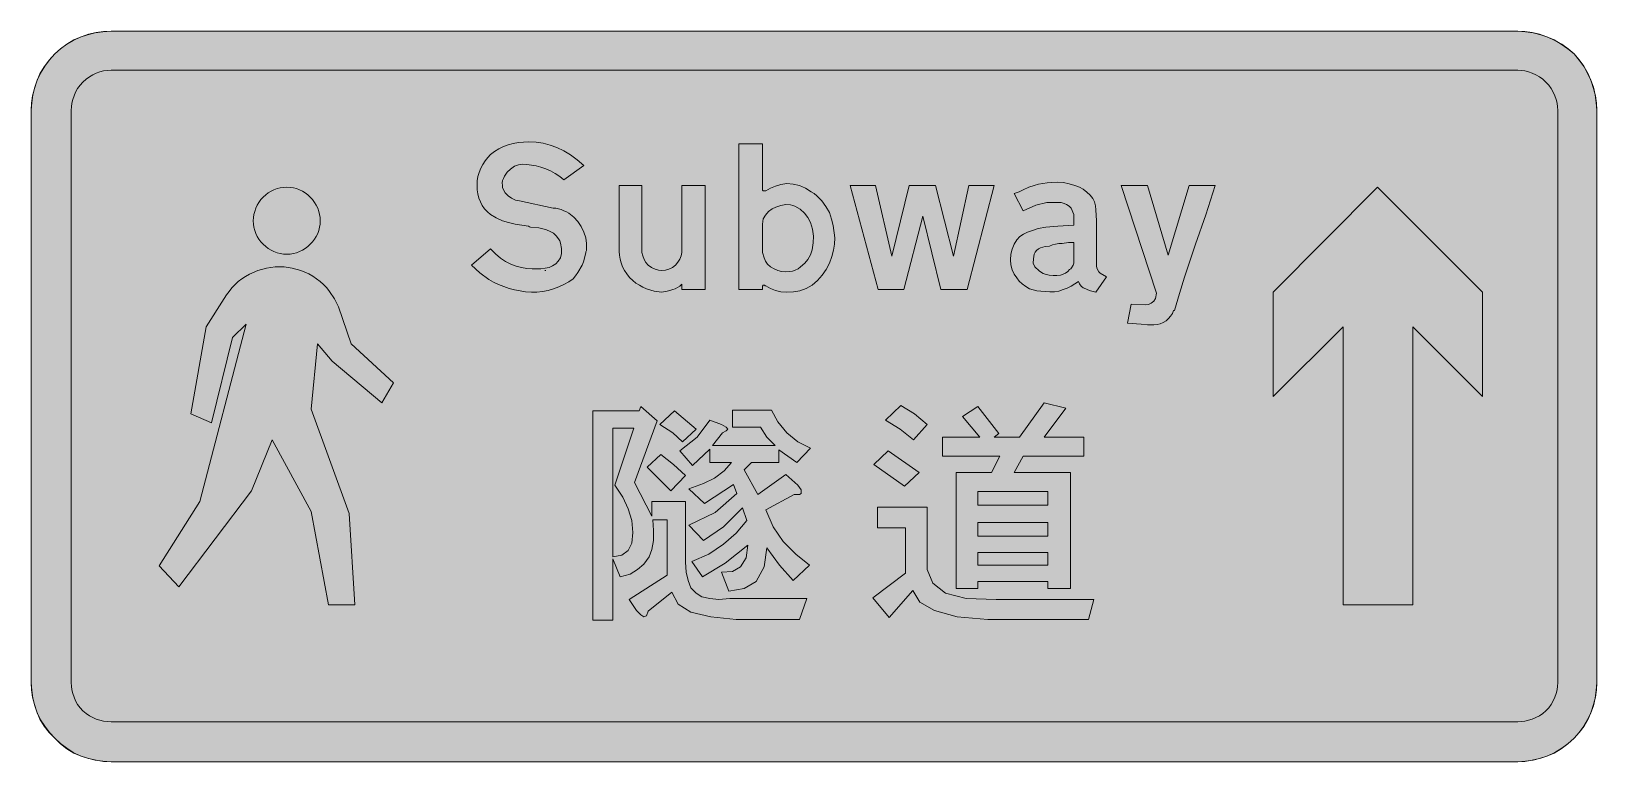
# Model space of a CAD drawing. Header units: metres. Extents: x 25 to 543, y 16 to 258.
import ezdxf

# ---------------------------------------------------------------- set-up
doc = ezdxf.new("R2010")
doc.units = ezdxf.units.M
for name, color, linetype, true_color in [('FILL_BLUE_0000FF', 7, 'Continuous', 0x0000ff), ('FILL_WHITE_FFFFFF', 7, 'Continuous', 0xffffff), ('STROKE_BLUE_0000FF', 7, 'Continuous', 0x0000ff), ('STROKE_WHITE_FFFFFF', 7, 'Continuous', 0xffffff)]:
    doc.layers.add(name, color=color, linetype=linetype, true_color=true_color)

msp = doc.modelspace()

# ---------------------------------------------------------------- hatches: boundary and pattern name
at = {"layer": 'FILL_BLUE_0000FF', "true_color": 0x0000ff}
h = msp.add_hatch(color=7, dxfattribs=at)
h.dxf.hatch_style = 1
h.paths.add_polyline_path([(51.45, 29.28), (50.21, 29.34), (48.98, 29.5), (47.77, 29.79), (46.58, 30.18), (45.41, 30.69), (44.28, 31.3), (43.19, 32.04), (42.15, 32.88), (41.21, 33.93), (40.4, 35.05), (39.73, 36.22), (39.19, 37.42), (38.77, 38.63), (38.48, 39.84), (38.31, 41.03), (38.25, 42.18), (38.25, 231.78), (38.31, 232.93), (38.48, 234.12), (38.77, 235.33), (39.19, 236.54), (39.73, 237.74), (40.4, 238.91), (41.21, 240.03), (42.15, 241.08), (43.19, 242.02), (44.28, 242.83), (45.41, 243.5), (46.58, 244.04), (47.77, 244.46), (48.98, 244.75), (50.21, 244.92), (51.45, 244.98), (517.35, 244.98), (518.5, 244.92), (519.69, 244.75), (520.9, 244.46), (522.11, 244.04), (523.31, 243.5), (524.48, 242.83), (525.6, 242.02), (526.65, 241.08), (527.59, 240.03), (528.4, 238.91), (529.07, 237.74), (529.61, 236.54), (530.03, 235.33), (530.32, 234.12), (530.49, 232.93), (530.55, 231.78), (530.55, 42.18), (530.49, 41.03), (530.32, 39.84), (530.03, 38.63), (529.61, 37.42), (529.07, 36.22), (528.4, 35.05), (527.59, 33.93), (526.65, 32.88), (525.6, 32.04), (524.48, 31.3), (523.31, 30.69), (522.11, 30.18), (520.9, 29.79), (519.69, 29.5), (518.5, 29.34), (517.35, 29.28), (51.45, 29.28)])
at = {"layer": 'FILL_WHITE_FFFFFF', "true_color": 0xffffff}
h = msp.add_hatch(color=7, dxfattribs=at)
h.dxf.hatch_style = 1
h.paths.add_polyline_path([(51.45, 16.08), (48.98, 16.19), (46.5, 16.53), (44.03, 17.09), (41.55, 17.88), (39.14, 18.94), (36.86, 20.32), (34.76, 21.97), (32.85, 23.88), (30.94, 25.79), (29.29, 27.89), (27.91, 30.17), (26.85, 32.58), (26.06, 35.05), (25.5, 37.49), (25.16, 39.88), (25.05, 42.18), (25.05, 231.78), (25.16, 234.08), (25.5, 236.47), (26.06, 238.91), (26.85, 241.38), (27.91, 243.8), (29.29, 246.1), (30.94, 248.3), (32.85, 250.38), (34.76, 252.11), (36.86, 253.68), (39.14, 255.02), (41.55, 256.08), (44.03, 256.99), (46.5, 257.54), (48.98, 257.81), (51.45, 257.88), (517.35, 257.88), (519.65, 257.81), (522.04, 257.54), (524.48, 256.99), (526.95, 256.08), (529.37, 255.02), (531.67, 253.68), (533.87, 252.11), (535.95, 250.38), (537.68, 248.3), (539.25, 246.1), (540.59, 243.8), (541.65, 241.38), (542.44, 238.91), (543, 236.47), (543.34, 234.08), (543.45, 231.78), (543.45, 42.18), (543.34, 39.88), (543, 37.49), (542.44, 35.05), (541.65, 32.58), (540.59, 30.17), (539.25, 27.89), (537.68, 25.79), (535.95, 23.88), (533.87, 21.97), (531.67, 20.32), (529.37, 18.94), (526.95, 17.88), (524.48, 17.09), (522.04, 16.53), (519.65, 16.19), (517.35, 16.08), (51.45, 16.08)])
h = msp.add_hatch(color=7, dxfattribs=at)
h.dxf.hatch_style = 1
h.paths.add_polyline_path([(208.69, 184.87), (208.65, 184.68), (208.35, 183.18), (207.9, 181.6), (207.45, 180.48), (206.06, 178), (205.3, 176.94), (204.45, 175.98), (203.02, 174.93), (201.45, 174.01), (199.77, 173.24), (198, 172.6), (196.18, 172.11), (194.33, 171.76), (192.47, 171.55), (190.65, 171.48), (188.75, 171.65), (186.89, 171.93), (185.05, 172.31), (183.26, 172.79), (181.51, 173.38), (179.81, 174.05), (178.15, 174.82), (176.55, 175.68), (173.59, 177.97), (170.85, 180.48), (177.15, 185.88), (178.75, 184.22), (180.4, 182.82), (182.1, 181.68), (183.83, 180.78), (185.58, 180.1), (187.36, 179.64), (189.15, 179.37), (190.95, 179.28), (192.41, 179.21), (193.84, 179.25), (195.21, 179.42), (196.5, 179.73), (197.68, 180.21), (198.71, 180.88), (199.58, 181.77), (200.25, 182.88), (200.58, 184.37), (200.62, 186.03), (200.33, 187.69), (200.04, 188.47), (199.65, 189.18), (198.88, 190.2), (197.94, 191.01), (196.87, 191.65), (195.68, 192.14), (194.4, 192.51), (193.07, 192.77), (190.35, 193.08), (190.05, 193.12), (189.75, 193.38), (187.5, 193.66), (185.29, 194.05), (183.13, 194.56), (181.05, 195.18), (178.99, 196.12), (177.15, 197.28), (176.1, 198.14), (175.18, 199.12), (174.41, 200.21), (173.77, 201.4), (173.28, 202.68), (172.93, 204.03), (172.72, 205.43), (172.65, 206.88), (172.73, 208.34), (172.97, 209.78), (173.36, 211.19), (173.89, 212.54), (174.54, 213.83), (175.31, 215.02), (176.18, 216.11), (177.15, 217.08), (178.45, 218.12), (179.88, 219), (181.4, 219.73), (183, 220.3), (184.66, 220.74), (186.35, 221.05), (188.05, 221.22), (189.75, 221.28), (192.19, 221.17), (194.55, 220.82), (196.86, 220.24), (199.12, 219.4), (201.36, 218.32), (203.59, 216.98), (205.81, 215.37), (208.05, 213.48), (201.45, 208.68), (200.05, 209.83), (198.56, 210.83), (197, 211.66), (195.41, 212.35), (193.81, 212.9), (192.21, 213.32), (190.65, 213.61), (189.15, 213.78), (187.67, 213.88), (186.34, 213.7), (185.06, 213.19), (183.75, 212.28), (182.65, 211.23), (181.73, 209.92), (181.38, 209.2), (181.13, 208.44), (181.02, 207.67), (181.05, 206.88), (181.12, 206.22), (181.31, 205.59), (181.99, 204.44), (182.95, 203.46), (184.05, 202.68), (184.72, 202.29), (185.4, 202), (186.07, 201.84), (186.75, 201.78), (197.85, 199.38), (198.75, 199.32), (199.65, 199.15), (200.55, 198.87), (201.45, 198.48), (202.3, 198.15), (203.1, 197.65), (204.75, 196.38), (206.03, 194.92), (207.15, 193.27), (208.04, 191.44), (208.65, 189.48), (208.95, 187.68), (208.95, 186.78), (208.95, 186.18), (208.95, 185.88), (208.95, 185.28), (208.69, 184.87)])
h = msp.add_hatch(color=7, dxfattribs=at)
h.dxf.hatch_style = 1
h.paths.add_polyline_path([(271.46, 206.62), (273.29, 207.15), (275.25, 207.48), (277.32, 207.31), (279.41, 206.8), (281.45, 205.96), (283.35, 204.78), (284.32, 204.16), (285.22, 203.45), (286.8, 201.78), (288.16, 199.89), (289.35, 197.88), (290.1, 195.68), (290.59, 193.57), (291.15, 189.48), (291.04, 187.45), (290.7, 185.39), (290.14, 183.28), (289.35, 181.08), (288.29, 179.07), (286.95, 177.14), (285.38, 175.38), (283.65, 173.88), (281.62, 172.75), (279.56, 172), (277.45, 171.6), (275.25, 171.48), (273.29, 171.64), (271.46, 172.08), (269.81, 172.75), (268.35, 173.58), (268.05, 173.58), (268, 173.75), (267.86, 173.84), (267.45, 173.88), (267.19, 173.47), (267.15, 173.28), (267.15, 172.38), (259.35, 172.38), (259.35, 220.68), (267.15, 220.68), (267.15, 205.68), (267.19, 205.27), (267.28, 205.13), (267.45, 205.08), (267.75, 205.08), (268.35, 205.08), (269.81, 205.92), (271.46, 206.62)])
h.paths.add_polyline_path([(278.06, 178.79), (278.98, 179.27), (279.75, 179.88), (281.16, 181.07), (282.26, 182.39), (283.08, 183.89), (283.65, 185.58), (283.98, 187.83), (284.03, 190.08), (283.73, 192.33), (283.44, 193.45), (283.05, 194.58), (282.21, 196.27), (281.06, 197.73), (279.63, 198.97), (277.95, 199.98), (277.25, 200.26), (276.5, 200.44), (274.91, 200.5), (273.27, 200.23), (271.65, 199.68), (270.36, 199.07), (269.21, 198.18), (268.23, 197.06), (267.45, 195.78), (267.19, 193.98), (267.15, 192.18), (267.15, 186.48), (267.15, 184.68), (267.75, 182.88), (268.14, 181.77), (268.84, 180.74), (269.82, 179.88), (271.05, 179.28), (272.23, 178.72), (273.49, 178.38), (274.8, 178.27), (276.15, 178.38), (277.09, 178.49), (278.06, 178.79)], flags=16)
h = msp.add_hatch(color=7, dxfattribs=at)
h.dxf.hatch_style = 1
h.paths.add_polyline_path([(374.98, 172.28), (374.25, 172.68), (373.41, 173.01), (372.71, 173.54), (372.18, 174.24), (371.85, 175.08), (370.67, 174.24), (369.41, 173.5), (368.1, 172.89), (366.75, 172.38), (365.35, 171.86), (363.86, 171.63), (362.32, 171.62), (360.75, 171.78), (359.4, 171.84), (358.09, 172), (356.83, 172.29), (355.65, 172.68), (354.36, 173.41), (353.21, 174.25), (352.23, 175.21), (351.45, 176.28), (350.49, 177.51), (349.84, 178.94), (349.47, 180.54), (349.35, 182.28), (349.47, 184.07), (349.84, 185.8), (350.49, 187.43), (351.45, 188.88), (352.45, 189.9), (353.62, 190.72), (354.91, 191.37), (356.25, 191.88), (358.54, 192.59), (361.05, 193.08), (364.95, 193.38), (370.35, 193.68), (370.35, 195.48), (370.35, 197.28), (369.45, 199.38), (368.72, 200), (367.91, 200.5), (367.05, 200.9), (366.15, 201.18), (361.35, 201.18), (357.75, 200.28), (353.55, 198.48), (350.55, 204.18), (352.16, 204.78), (353.55, 205.38), (355.35, 206.24), (357.15, 206.88), (358.55, 207.27), (360, 207.55), (361.45, 207.72), (362.85, 207.78), (364.87, 207.89), (366.86, 207.78), (368.8, 207.44), (370.65, 206.88), (372.12, 206.32), (373.43, 205.57), (374.62, 204.64), (375.75, 203.58), (376.54, 202.58), (377.1, 201.4), (377.44, 200.12), (377.55, 198.78), (377.81, 195.18), (377.85, 191.58), (377.85, 180.18), (377.89, 179.58), (378.15, 178.98), (378.6, 178.27), (379.05, 177.78), (381.15, 176.58), (377.55, 171.48), (375.79, 171.97), (374.98, 172.28)])
h.paths.add_polyline_path([(363.41, 176.99), (364.67, 177.02), (365.85, 177.18), (366.74, 177.46), (367.57, 177.85), (368.3, 178.36), (368.85, 178.98), (369.25, 179.26), (369.56, 179.62), (370.05, 180.48), (370.22, 180.76), (370.31, 181.12), (370.35, 181.98), (370.35, 187.98), (368.51, 187.94), (366.45, 187.68), (365.33, 187.62), (364.24, 187.45), (363.2, 187.17), (362.25, 186.78), (360.75, 186.59), (359.25, 186.18), (358.58, 185.85), (357.97, 185.35), (357.48, 184.75), (357.15, 184.08), (356.89, 182.58), (356.85, 181.08), (357.37, 179.92), (357.78, 179.43), (358.35, 178.98), (358.84, 178.53), (359.55, 178.08), (360.15, 177.67), (360.75, 177.48), (362.1, 177.14), (363.41, 176.99)], flags=16)
h = msp.add_hatch(color=7, dxfattribs=at)
h.dxf.hatch_style = 1
h.paths.add_polyline_path([(120.69, 194.07), (120.53, 192.99), (120.26, 191.95), (119.89, 190.94), (119.42, 189.98), (118.85, 189.06), (118.19, 188.2), (117.45, 187.38), (116.63, 186.64), (115.77, 185.98), (114.85, 185.41), (113.89, 184.94), (112.88, 184.57), (111.84, 184.3), (110.76, 184.14), (109.65, 184.08), (108.54, 184.14), (107.46, 184.3), (106.42, 184.57), (105.41, 184.94), (104.45, 185.41), (103.53, 185.98), (102.67, 186.64), (101.85, 187.38), (101.11, 188.2), (100.45, 189.06), (99.88, 189.98), (99.41, 190.94), (99.04, 191.95), (98.77, 192.99), (98.61, 194.07), (98.55, 195.18), (98.61, 196.2), (98.77, 197.24), (99.04, 198.28), (99.41, 199.3), (99.88, 200.3), (100.45, 201.25), (101.11, 202.15), (101.85, 202.98), (102.67, 203.72), (103.53, 204.38), (104.45, 204.95), (105.41, 205.42), (106.42, 205.79), (107.46, 206.06), (108.54, 206.22), (109.65, 206.28), (110.76, 206.22), (111.84, 206.06), (112.88, 205.79), (113.89, 205.42), (114.85, 204.95), (115.77, 204.38), (116.63, 203.72), (117.45, 202.98), (118.19, 202.15), (118.85, 201.25), (119.42, 200.3), (119.89, 199.3), (120.26, 198.28), (120.53, 197.24), (120.69, 196.2), (120.75, 195.18), (120.69, 194.07)])
h = msp.add_hatch(color=7, dxfattribs=at)
h.dxf.hatch_style = 1
h.paths.add_polyline_path([(231.34, 171.88), (228.83, 172.64), (227.6, 173.17), (226.42, 173.8), (225.3, 174.54), (224.25, 175.38), (223.2, 176.43), (222.28, 177.55), (221.51, 178.73), (220.88, 179.95), (220.38, 181.2), (220.03, 182.47), (219.82, 183.73), (219.75, 184.98), (219.75, 206.88), (227.25, 206.88), (227.25, 184.68), (227.54, 183.52), (227.96, 182.35), (228.56, 181.3), (229.35, 180.48), (230.47, 179.69), (231.6, 179.13), (232.73, 178.79), (233.85, 178.68), (235.02, 178.79), (236.21, 179.13), (237.35, 179.69), (238.35, 180.48), (239.18, 181.43), (239.85, 182.47), (240.29, 183.56), (240.45, 184.68), (240.45, 206.88), (248.25, 206.88), (248.25, 172.38), (240.45, 172.38), (240.45, 174.18), (239.77, 173.56), (239.06, 173.05), (238.3, 172.66), (237.45, 172.38), (236.55, 172.03), (235.65, 171.82), (233.85, 171.48), (231.34, 171.88)])
h = msp.add_hatch(color=7, dxfattribs=at)
h.dxf.hatch_style = 1
h.paths.add_polyline_path([(310.05, 183.48), (315.75, 206.88), (320.25, 206.88), (324.45, 206.88), (330.45, 183.48), (335.55, 206.88), (343.95, 206.88), (334.95, 172.38), (326.25, 172.38), (320.25, 196.68), (313.95, 172.38), (305.55, 172.38), (296.25, 206.88), (304.65, 206.88), (310.05, 183.48)])
h = msp.add_hatch(color=7, dxfattribs=at)
h.dxf.hatch_style = 1
h.paths.add_polyline_path([(397.65, 171.18), (385.95, 206.88), (394.65, 206.88), (401.55, 183.78), (408.45, 206.88), (417.15, 206.88), (413.96, 197.13), (410.55, 187.38), (406.99, 176.54), (405.28, 171.05), (403.65, 165.48), (403.35, 165.48), (402.93, 164.5), (402.36, 163.59), (401.66, 162.77), (400.84, 162.07), (399.92, 161.49), (398.92, 161.05), (397.86, 160.78), (396.75, 160.68), (394.65, 160.72), (392.55, 160.98), (388.05, 161.28), (389.25, 167.58), (394.05, 167.28), (394.99, 167.44), (395.93, 167.88), (396.75, 168.55), (397.35, 169.38), (397.65, 171.18)])
h = msp.add_hatch(color=7, dxfattribs=at)
h.dxf.hatch_style = 1
h.paths.add_polyline_path([(505.65, 136.98), (482.55, 160.08), (482.55, 67.98), (459.45, 67.98), (459.45, 160.08), (436.35, 136.98), (436.35, 171.48), (470.85, 206.28), (505.65, 171.48), (505.65, 136.98)])
h = msp.add_hatch(color=7, dxfattribs=at)
h.dxf.hatch_style = 1
h.paths.add_polyline_path([(117.75, 98.88), (104.85, 122.58), (97.95, 105.78), (73.95, 73.98), (67.35, 80.88), (80.85, 102.18), (96.15, 160.98), (91.65, 156.48), (84.75, 128.28), (77.85, 131.28), (82.95, 160.08), (88.95, 169.38), (89.68, 170.6), (90.52, 171.78), (91.45, 172.92), (92.48, 173.99), (93.58, 175), (94.77, 175.92), (96.03, 176.75), (97.35, 177.48), (100.1, 178.66), (102.94, 179.47), (104.38, 179.73), (105.83, 179.88), (107.29, 179.94), (108.75, 179.88), (111.49, 179.48), (114.26, 178.72), (115.63, 178.19), (116.98, 177.56), (118.29, 176.82), (119.55, 175.98), (120.75, 175.04), (121.86, 174.02), (122.88, 172.93), (123.83, 171.78), (125.46, 169.31), (126.75, 166.68), (130.95, 154.38), (145.05, 141.48), (141.15, 134.88), (124.65, 148.68), (119.85, 154.38), (117.75, 132.78), (130.35, 98.28), (132.15, 67.98), (123.45, 67.98), (117.75, 98.88)])
h = msp.add_hatch(color=7, dxfattribs=at)
h.dxf.hatch_style = 1
h.paths.add_polyline_path([(360.45, 134.88), (367.65, 133.08), (360.45, 123.48), (373.65, 123.48), (373.65, 117.18), (353.55, 117.18), (350.55, 111.78), (369.15, 111.78), (369.15, 73.38), (361.65, 73.38), (361.65, 75.78), (338.55, 75.78), (338.55, 73.38), (331.35, 73.38), (331.35, 111.78), (343.05, 111.78), (345.75, 117.18), (326.85, 117.18), (326.85, 123.48), (339.15, 123.48), (333.45, 130.38), (338.55, 133.68), (345.45, 124.68), (343.95, 123.48), (352.35, 123.48), (360.45, 134.88)])
h.paths.add_polyline_path([(338.55, 81.18), (361.65, 81.18), (361.65, 85.38), (338.55, 85.38), (338.55, 81.18)], flags=16)
h.paths.add_polyline_path([(338.55, 95.28), (338.55, 90.78), (361.65, 90.78), (361.65, 95.28), (338.55, 95.28)], flags=16)
h.paths.add_polyline_path([(361.65, 105.48), (338.55, 105.48), (338.55, 100.98), (361.65, 100.98), (361.65, 105.48)], flags=16)
h = msp.add_hatch(color=7, dxfattribs=at)
h.dxf.hatch_style = 1
h.paths.add_polyline_path([(226.35, 132.18), (226.95, 133.68), (232.35, 128.88), (224.85, 108.48), (230.55, 97.38), (230.55, 102.18), (241.65, 102.18), (241.65, 82.08), (241.95, 78.78), (242.55, 76.08), (243.45, 73.68), (245.25, 71.88), (247.05, 70.68), (249.75, 70.08), (252.75, 69.78), (256.35, 70.08), (281.85, 70.08), (279.45, 63.18), (258.45, 63.18), (250.05, 64.08), (243.45, 65.58), (239.25, 68.28), (237.15, 72.18), (229.35, 65.88), (228.75, 64.38), (227.85, 64.08), (226.95, 64.68), (225.45, 66.18), (223.05, 69.78), (235.65, 77.88), (235.65, 96.18), (230.85, 96.18), (231.15, 92.58), (231.15, 89.28), (230.55, 86.28), (229.65, 83.88), (227.85, 81.48), (225.75, 79.68), (223.35, 78.18), (220.05, 77.28), (217.65, 83.28), (217.65, 62.88), (211.05, 62.88), (211.05, 132.18), (226.35, 132.18)])
h.paths.add_polyline_path([(220.65, 84.48), (222.75, 85.98), (223.95, 88.38), (224.25, 91.98), (223.95, 95.88), (222.75, 99.78), (220.95, 103.68), (218.25, 107.58), (224.55, 126.48), (217.65, 126.48), (217.65, 83.88), (220.65, 84.48)], flags=16)
h = msp.add_hatch(color=7, dxfattribs=at)
h.dxf.hatch_style = 1
h.paths.add_polyline_path([(237.45, 124.98), (233.25, 127.68), (238.05, 132.18), (245.25, 126.18), (240.75, 121.98), (237.45, 124.98)])
h = msp.add_hatch(color=7, dxfattribs=at)
h.dxf.hatch_style = 1
h.paths.add_polyline_path([(245.55, 123.48), (249.75, 129.18), (253.65, 127.68), (255.15, 126.78), (255.75, 126.18), (255.15, 125.58), (253.95, 124.98), (250.65, 120.78), (271.35, 120.78), (268.65, 123.48), (266.55, 126.78), (257.25, 126.78), (257.25, 132.48), (270.15, 132.48), (272.25, 128.58), (275.25, 124.98), (278.85, 121.98), (283.05, 119.88), (278.55, 115.08), (272.55, 119.28), (272.55, 115.08), (263.55, 115.08), (261.15, 112.68), (265.65, 104.58), (274.95, 111.18), (278.85, 107.58), (280.05, 106.08), (280.05, 104.88), (279.45, 104.58), (277.65, 104.58), (268.35, 99.48), (270.75, 93.78), (274.05, 88.98), (278.25, 84.78), (282.75, 81.18), (277.35, 76.08), (272.85, 81.18), (268.65, 86.88), (267.75, 80.58), (265.05, 75.78), (261.15, 73.38), (256.05, 72.48), (253.65, 78.78), (257.25, 79.08), (259.95, 80.58), (261.75, 83.58), (262.35, 87.78), (254.85, 81.78), (247.35, 77.28), (243.75, 82.38), (249.45, 84.78), (254.25, 88.08), (258.45, 91.68), (262.05, 95.88), (260.55, 100.08), (254.25, 93.78), (247.65, 89.28), (242.85, 94.38), (251.55, 98.58), (258.75, 104.88), (257.55, 107.88), (247.95, 101.58), (242.85, 106.38), (247.65, 108.18), (251.25, 109.98), (254.55, 112.38), (256.95, 115.08), (249.75, 115.08), (249.75, 119.58), (244.05, 114.18), (239.85, 118.98), (245.55, 123.48)])
h = msp.add_hatch(color=7, dxfattribs=at)
h.dxf.hatch_style = 1
h.paths.add_polyline_path([(317.55, 131.28), (321.75, 127.68), (317.25, 122.58), (312.75, 126.18), (307.95, 129.18), (313.05, 133.98), (317.55, 131.28)])
h = msp.add_hatch(color=7, dxfattribs=at)
h.dxf.hatch_style = 1
h.paths.add_polyline_path([(229.05, 113.58), (233.55, 117.78), (237.75, 114.48), (241.65, 110.88), (236.85, 105.78), (229.05, 113.58)])
h = msp.add_hatch(color=7, dxfattribs=at)
h.dxf.hatch_style = 1
h.paths.add_polyline_path([(319.05, 111.78), (314.25, 107.28), (304.05, 114.48), (308.85, 118.98), (319.05, 111.78)])
h = msp.add_hatch(color=7, dxfattribs=at)
h.dxf.hatch_style = 1
h.paths.add_polyline_path([(321.75, 100.38), (321.75, 79.68), (323.55, 75.18), (327.75, 71.88), (334.65, 70.08), (344.55, 69.78), (376.95, 69.78), (375.15, 63.18), (341.85, 63.18), (331.65, 64.08), (324.15, 66.18), (319.35, 68.88), (316.95, 72.78), (309.15, 63.78), (303.75, 70.38), (314.55, 78.48), (314.55, 93.48), (305.25, 93.48), (305.25, 100.38), (321.75, 100.38)])

# ---------------------------------------------------------------- linework, layer by layer
at = {"layer": 'FILL_BLUE_0000FF', "lineweight": 0, "true_color": 0x0000ff}
msp.add_lwpolyline([(51.45, 29.28), (50.21, 29.34), (48.98, 29.5), (47.77, 29.79), (46.58, 30.18), (45.41, 30.69), (44.28, 31.3), (43.19, 32.04), (42.15, 32.88), (41.21, 33.93), (40.4, 35.05), (39.73, 36.22), (39.19, 37.42), (38.77, 38.63), (38.48, 39.84), (38.31, 41.03), (38.25, 42.18), (38.25, 231.78), (38.31, 232.93), (38.48, 234.12), (38.77, 235.33), (39.19, 236.54), (39.73, 237.74), (40.4, 238.91), (41.21, 240.03), (42.15, 241.08), (43.19, 242.02), (44.28, 242.83), (45.41, 243.5), (46.58, 244.04), (47.77, 244.46), (48.98, 244.75), (50.21, 244.92), (51.45, 244.98), (517.35, 244.98), (518.5, 244.92), (519.69, 244.75), (520.9, 244.46), (522.11, 244.04), (523.31, 243.5), (524.48, 242.83), (525.6, 242.02), (526.65, 241.08), (527.59, 240.03), (528.4, 238.91), (529.07, 237.74), (529.61, 236.54), (530.03, 235.33), (530.32, 234.12), (530.49, 232.93), (530.55, 231.78), (530.55, 42.18), (530.49, 41.03), (530.32, 39.84), (530.03, 38.63), (529.61, 37.42), (529.07, 36.22), (528.4, 35.05), (527.59, 33.93), (526.65, 32.88), (525.6, 32.04), (524.48, 31.3), (523.31, 30.69), (522.11, 30.18), (520.9, 29.79), (519.69, 29.5), (518.5, 29.34), (517.35, 29.28)], close=True, dxfattribs=at)
at = {"layer": 'FILL_WHITE_FFFFFF', "lineweight": 0, "true_color": 0xffffff}
for points in [[(51.45, 16.08), (48.98, 16.19), (46.5, 16.53), (44.03, 17.09), (41.55, 17.88), (39.14, 18.94), (36.86, 20.32), (34.76, 21.97), (32.85, 23.88), (30.94, 25.79), (29.29, 27.89), (27.91, 30.17), (26.85, 32.58), (26.06, 35.05), (25.5, 37.49), (25.16, 39.88), (25.05, 42.18), (25.05, 231.78), (25.16, 234.08), (25.5, 236.47), (26.06, 238.91), (26.85, 241.38), (27.91, 243.8), (29.29, 246.1), (30.94, 248.3), (32.85, 250.38), (34.76, 252.11), (36.86, 253.68), (39.14, 255.02), (41.55, 256.08), (44.03, 256.99), (46.5, 257.54), (48.98, 257.81), (51.45, 257.88), (517.35, 257.88), (519.65, 257.81), (522.04, 257.54), (524.48, 256.99), (526.95, 256.08), (529.37, 255.02), (531.67, 253.68), (533.87, 252.11), (535.95, 250.38), (537.68, 248.3), (539.25, 246.1), (540.59, 243.8), (541.65, 241.38), (542.44, 238.91), (543, 236.47), (543.34, 234.08), (543.45, 231.78), (543.45, 42.18), (543.34, 39.88), (543, 37.49), (542.44, 35.05), (541.65, 32.58), (540.59, 30.17), (539.25, 27.89), (537.68, 25.79), (535.95, 23.88), (533.87, 21.97), (531.67, 20.32), (529.37, 18.94), (526.95, 17.88), (524.48, 17.09), (522.04, 16.53), (519.65, 16.19), (517.35, 16.08)], [(208.69, 184.87), (208.65, 184.68), (208.35, 183.18), (207.9, 181.6), (207.45, 180.48), (206.06, 178), (205.3, 176.94), (204.45, 175.98), (203.02, 174.93), (201.45, 174.01), (199.77, 173.24), (198, 172.6), (196.18, 172.11), (194.33, 171.76), (192.47, 171.55), (190.65, 171.48), (188.75, 171.65), (186.89, 171.93), (185.05, 172.31), (183.26, 172.79), (181.51, 173.38), (179.81, 174.05), (178.15, 174.82), (176.55, 175.68), (173.59, 177.97), (170.85, 180.48), (177.15, 185.88), (178.75, 184.22), (180.4, 182.82), (182.1, 181.68), (183.83, 180.78), (185.58, 180.1), (187.36, 179.64), (189.15, 179.37), (190.95, 179.28), (192.41, 179.21), (193.84, 179.25), (195.21, 179.42), (196.5, 179.73), (197.68, 180.21), (198.71, 180.88), (199.58, 181.77), (200.25, 182.88), (200.58, 184.37), (200.62, 186.03), (200.33, 187.69), (200.04, 188.47), (199.65, 189.18), (198.88, 190.2), (197.94, 191.01), (196.87, 191.65), (195.68, 192.14), (194.4, 192.51), (193.07, 192.77), (190.35, 193.08), (190.05, 193.12), (189.75, 193.38), (187.5, 193.66), (185.29, 194.05), (183.13, 194.56), (181.05, 195.18), (178.99, 196.12), (177.15, 197.28), (176.1, 198.14), (175.18, 199.12), (174.41, 200.21), (173.77, 201.4), (173.28, 202.68), (172.93, 204.03), (172.72, 205.43), (172.65, 206.88), (172.73, 208.34), (172.97, 209.78), (173.36, 211.19), (173.89, 212.54), (174.54, 213.83), (175.31, 215.02), (176.18, 216.11), (177.15, 217.08), (178.45, 218.12), (179.88, 219), (181.4, 219.73), (183, 220.3), (184.66, 220.74), (186.35, 221.05), (188.05, 221.22), (189.75, 221.28), (192.19, 221.17), (194.55, 220.82), (196.86, 220.24), (199.12, 219.4), (201.36, 218.32), (203.59, 216.98), (205.81, 215.37), (208.05, 213.48), (201.45, 208.68), (200.05, 209.83), (198.56, 210.83), (197, 211.66), (195.41, 212.35), (193.81, 212.9), (192.21, 213.32), (190.65, 213.61), (189.15, 213.78), (187.67, 213.88), (186.34, 213.7), (185.06, 213.19), (183.75, 212.28), (182.65, 211.23), (181.73, 209.92), (181.38, 209.2), (181.13, 208.44), (181.02, 207.67), (181.05, 206.88), (181.12, 206.22), (181.31, 205.59), (181.99, 204.44), (182.95, 203.46), (184.05, 202.68), (184.72, 202.29), (185.4, 202), (186.07, 201.84), (186.75, 201.78), (197.85, 199.38), (198.75, 199.32), (199.65, 199.15), (200.55, 198.87), (201.45, 198.48), (202.3, 198.15), (203.1, 197.65), (204.75, 196.38), (206.03, 194.92), (207.15, 193.27), (208.04, 191.44), (208.65, 189.48), (208.95, 187.68), (208.95, 186.78), (208.95, 186.18), (208.95, 185.88), (208.95, 185.28)], [(271.46, 206.62), (273.29, 207.15), (275.25, 207.48), (277.32, 207.31), (279.41, 206.8), (281.45, 205.96), (283.35, 204.78), (284.32, 204.16), (285.22, 203.45), (286.8, 201.78), (288.16, 199.89), (289.35, 197.88), (290.1, 195.68), (290.59, 193.57), (291.15, 189.48), (291.04, 187.45), (290.7, 185.39), (290.14, 183.28), (289.35, 181.08), (288.29, 179.07), (286.95, 177.14), (285.38, 175.38), (283.65, 173.88), (281.62, 172.75), (279.56, 172), (277.45, 171.6), (275.25, 171.48), (273.29, 171.64), (271.46, 172.08), (269.81, 172.75), (268.35, 173.58), (268.05, 173.58), (268, 173.75), (267.86, 173.84), (267.45, 173.88), (267.19, 173.47), (267.15, 173.28), (267.15, 172.38), (259.35, 172.38), (259.35, 220.68), (267.15, 220.68), (267.15, 205.68), (267.19, 205.27), (267.28, 205.13), (267.45, 205.08), (267.75, 205.08), (268.35, 205.08), (269.81, 205.92)], [(374.98, 172.28), (374.25, 172.68), (373.41, 173.01), (372.71, 173.54), (372.18, 174.24), (371.85, 175.08), (370.67, 174.24), (369.41, 173.5), (368.1, 172.89), (366.75, 172.38), (365.35, 171.86), (363.86, 171.63), (362.32, 171.62), (360.75, 171.78), (359.4, 171.84), (358.09, 172), (356.83, 172.29), (355.65, 172.68), (354.36, 173.41), (353.21, 174.25), (352.23, 175.21), (351.45, 176.28), (350.49, 177.51), (349.84, 178.94), (349.47, 180.54), (349.35, 182.28), (349.47, 184.07), (349.84, 185.8), (350.49, 187.43), (351.45, 188.88), (352.45, 189.9), (353.62, 190.72), (354.91, 191.37), (356.25, 191.88), (358.54, 192.59), (361.05, 193.08), (364.95, 193.38), (370.35, 193.68), (370.35, 195.48), (370.35, 197.28), (369.45, 199.38), (368.72, 200), (367.91, 200.5), (367.05, 200.9), (366.15, 201.18), (361.35, 201.18), (357.75, 200.28), (353.55, 198.48), (350.55, 204.18), (352.16, 204.78), (353.55, 205.38), (355.35, 206.24), (357.15, 206.88), (358.55, 207.27), (360, 207.55), (361.45, 207.72), (362.85, 207.78), (364.87, 207.89), (366.86, 207.78), (368.8, 207.44), (370.65, 206.88), (372.12, 206.32), (373.43, 205.57), (374.62, 204.64), (375.75, 203.58), (376.54, 202.58), (377.1, 201.4), (377.44, 200.12), (377.55, 198.78), (377.81, 195.18), (377.85, 191.58), (377.85, 180.18), (377.89, 179.58), (378.15, 178.98), (378.6, 178.27), (379.05, 177.78), (381.15, 176.58), (377.55, 171.48), (375.79, 171.97)], [(120.69, 194.07), (120.53, 192.99), (120.26, 191.95), (119.89, 190.94), (119.42, 189.98), (118.85, 189.06), (118.19, 188.2), (117.45, 187.38), (116.63, 186.64), (115.77, 185.98), (114.85, 185.41), (113.89, 184.94), (112.88, 184.57), (111.84, 184.3), (110.76, 184.14), (109.65, 184.08), (108.54, 184.14), (107.46, 184.3), (106.42, 184.57), (105.41, 184.94), (104.45, 185.41), (103.53, 185.98), (102.67, 186.64), (101.85, 187.38), (101.11, 188.2), (100.45, 189.06), (99.88, 189.98), (99.41, 190.94), (99.04, 191.95), (98.77, 192.99), (98.61, 194.07), (98.55, 195.18), (98.61, 196.2), (98.77, 197.24), (99.04, 198.28), (99.41, 199.3), (99.88, 200.3), (100.45, 201.25), (101.11, 202.15), (101.85, 202.98), (102.67, 203.72), (103.53, 204.38), (104.45, 204.95), (105.41, 205.42), (106.42, 205.79), (107.46, 206.06), (108.54, 206.22), (109.65, 206.28), (110.76, 206.22), (111.84, 206.06), (112.88, 205.79), (113.89, 205.42), (114.85, 204.95), (115.77, 204.38), (116.63, 203.72), (117.45, 202.98), (118.19, 202.15), (118.85, 201.25), (119.42, 200.3), (119.89, 199.3), (120.26, 198.28), (120.53, 197.24), (120.69, 196.2), (120.75, 195.18)], [(231.34, 171.88), (228.83, 172.64), (227.6, 173.17), (226.42, 173.8), (225.3, 174.54), (224.25, 175.38), (223.2, 176.43), (222.28, 177.55), (221.51, 178.73), (220.88, 179.95), (220.38, 181.2), (220.03, 182.47), (219.82, 183.73), (219.75, 184.98), (219.75, 206.88), (227.25, 206.88), (227.25, 184.68), (227.54, 183.52), (227.96, 182.35), (228.56, 181.3), (229.35, 180.48), (230.47, 179.69), (231.6, 179.13), (232.73, 178.79), (233.85, 178.68), (235.02, 178.79), (236.21, 179.13), (237.35, 179.69), (238.35, 180.48), (239.18, 181.43), (239.85, 182.47), (240.29, 183.56), (240.45, 184.68), (240.45, 206.88), (248.25, 206.88), (248.25, 172.38), (240.45, 172.38), (240.45, 174.18), (239.77, 173.56), (239.06, 173.05), (238.3, 172.66), (237.45, 172.38), (236.55, 172.03), (235.65, 171.82), (233.85, 171.48)], [(310.05, 183.48), (315.75, 206.88), (320.25, 206.88), (324.45, 206.88), (330.45, 183.48), (335.55, 206.88), (343.95, 206.88), (334.95, 172.38), (326.25, 172.38), (320.25, 196.68), (313.95, 172.38), (305.55, 172.38), (296.25, 206.88), (304.65, 206.88)], [(397.65, 171.18), (385.95, 206.88), (394.65, 206.88), (401.55, 183.78), (408.45, 206.88), (417.15, 206.88), (413.96, 197.13), (410.55, 187.38), (406.99, 176.54), (405.28, 171.05), (403.65, 165.48), (403.35, 165.48), (402.93, 164.5), (402.36, 163.59), (401.66, 162.77), (400.84, 162.07), (399.92, 161.49), (398.92, 161.05), (397.86, 160.78), (396.75, 160.68), (394.65, 160.72), (392.55, 160.98), (388.05, 161.28), (389.25, 167.58), (394.05, 167.28), (394.99, 167.44), (395.93, 167.88), (396.75, 168.55), (397.35, 169.38)], [(505.65, 136.98), (482.55, 160.08), (482.55, 67.98), (459.45, 67.98), (459.45, 160.08), (436.35, 136.98), (436.35, 171.48), (470.85, 206.28), (505.65, 171.48)], [(278.06, 178.79), (278.98, 179.27), (279.75, 179.88), (281.16, 181.07), (282.26, 182.39), (283.08, 183.89), (283.65, 185.58), (283.98, 187.83), (284.03, 190.08), (283.73, 192.33), (283.44, 193.45), (283.05, 194.58), (282.21, 196.27), (281.06, 197.73), (279.63, 198.97), (277.95, 199.98), (277.25, 200.26), (276.5, 200.44), (274.91, 200.5), (273.27, 200.23), (271.65, 199.68), (270.36, 199.07), (269.21, 198.18), (268.23, 197.06), (267.45, 195.78), (267.19, 193.98), (267.15, 192.18), (267.15, 186.48), (267.15, 184.68), (267.75, 182.88), (268.14, 181.77), (268.84, 180.74), (269.82, 179.88), (271.05, 179.28), (272.23, 178.72), (273.49, 178.38), (274.8, 178.27), (276.15, 178.38), (277.09, 178.49)], [(363.41, 176.99), (364.67, 177.02), (365.85, 177.18), (366.74, 177.46), (367.57, 177.85), (368.3, 178.36), (368.85, 178.98), (369.25, 179.26), (369.56, 179.62), (370.05, 180.48), (370.22, 180.76), (370.31, 181.12), (370.35, 181.98), (370.35, 187.98), (368.51, 187.94), (366.45, 187.68), (365.33, 187.62), (364.24, 187.45), (363.2, 187.17), (362.25, 186.78), (360.75, 186.59), (359.25, 186.18), (358.58, 185.85), (357.97, 185.35), (357.48, 184.75), (357.15, 184.08), (356.89, 182.58), (356.85, 181.08), (357.37, 179.92), (357.78, 179.43), (358.35, 178.98), (358.84, 178.53), (359.55, 178.08), (360.15, 177.67), (360.75, 177.48), (362.1, 177.14)], [(117.75, 98.88), (104.85, 122.58), (97.95, 105.78), (73.95, 73.98), (67.35, 80.88), (80.85, 102.18), (96.15, 160.98), (91.65, 156.48), (84.75, 128.28), (77.85, 131.28), (82.95, 160.08), (88.95, 169.38), (89.68, 170.6), (90.52, 171.78), (91.45, 172.92), (92.48, 173.99), (93.58, 175), (94.77, 175.92), (96.03, 176.75), (97.35, 177.48), (100.1, 178.66), (102.94, 179.47), (104.38, 179.73), (105.83, 179.88), (107.29, 179.94), (108.75, 179.88), (111.49, 179.48), (114.26, 178.72), (115.63, 178.19), (116.98, 177.56), (118.29, 176.82), (119.55, 175.98), (120.75, 175.04), (121.86, 174.02), (122.88, 172.93), (123.83, 171.78), (125.46, 169.31), (126.75, 166.68), (130.95, 154.38), (145.05, 141.48), (141.15, 134.88), (124.65, 148.68), (119.85, 154.38), (117.75, 132.78), (130.35, 98.28), (132.15, 67.98), (123.45, 67.98)], [(360.45, 134.88), (367.65, 133.08), (360.45, 123.48), (373.65, 123.48), (373.65, 117.18), (353.55, 117.18), (350.55, 111.78), (369.15, 111.78), (369.15, 73.38), (361.65, 73.38), (361.65, 75.78), (338.55, 75.78), (338.55, 73.38), (331.35, 73.38), (331.35, 111.78), (343.05, 111.78), (345.75, 117.18), (326.85, 117.18), (326.85, 123.48), (339.15, 123.48), (333.45, 130.38), (338.55, 133.68), (345.45, 124.68), (343.95, 123.48), (352.35, 123.48)], [(226.35, 132.18), (226.95, 133.68), (232.35, 128.88), (224.85, 108.48), (230.55, 97.38), (230.55, 102.18), (241.65, 102.18), (241.65, 82.08), (241.95, 78.78), (242.55, 76.08), (243.45, 73.68), (245.25, 71.88), (247.05, 70.68), (249.75, 70.08), (252.75, 69.78), (256.35, 70.08), (281.85, 70.08), (279.45, 63.18), (258.45, 63.18), (250.05, 64.08), (243.45, 65.58), (239.25, 68.28), (237.15, 72.18), (229.35, 65.88), (228.75, 64.38), (227.85, 64.08), (226.95, 64.68), (225.45, 66.18), (223.05, 69.78), (235.65, 77.88), (235.65, 96.18), (230.85, 96.18), (231.15, 92.58), (231.15, 89.28), (230.55, 86.28), (229.65, 83.88), (227.85, 81.48), (225.75, 79.68), (223.35, 78.18), (220.05, 77.28), (217.65, 83.28), (217.65, 62.88), (211.05, 62.88), (211.05, 132.18)], [(237.45, 124.98), (233.25, 127.68), (238.05, 132.18), (245.25, 126.18), (240.75, 121.98)], [(245.55, 123.48), (249.75, 129.18), (253.65, 127.68), (255.15, 126.78), (255.75, 126.18), (255.15, 125.58), (253.95, 124.98), (250.65, 120.78), (271.35, 120.78), (268.65, 123.48), (266.55, 126.78), (257.25, 126.78), (257.25, 132.48), (270.15, 132.48), (272.25, 128.58), (275.25, 124.98), (278.85, 121.98), (283.05, 119.88), (278.55, 115.08), (272.55, 119.28), (272.55, 115.08), (263.55, 115.08), (261.15, 112.68), (265.65, 104.58), (274.95, 111.18), (278.85, 107.58), (280.05, 106.08), (280.05, 104.88), (279.45, 104.58), (277.65, 104.58), (268.35, 99.48), (270.75, 93.78), (274.05, 88.98), (278.25, 84.78), (282.75, 81.18), (277.35, 76.08), (272.85, 81.18), (268.65, 86.88), (267.75, 80.58), (265.05, 75.78), (261.15, 73.38), (256.05, 72.48), (253.65, 78.78), (257.25, 79.08), (259.95, 80.58), (261.75, 83.58), (262.35, 87.78), (254.85, 81.78), (247.35, 77.28), (243.75, 82.38), (249.45, 84.78), (254.25, 88.08), (258.45, 91.68), (262.05, 95.88), (260.55, 100.08), (254.25, 93.78), (247.65, 89.28), (242.85, 94.38), (251.55, 98.58), (258.75, 104.88), (257.55, 107.88), (247.95, 101.58), (242.85, 106.38), (247.65, 108.18), (251.25, 109.98), (254.55, 112.38), (256.95, 115.08), (249.75, 115.08), (249.75, 119.58), (244.05, 114.18), (239.85, 118.98)], [(317.55, 131.28), (321.75, 127.68), (317.25, 122.58), (312.75, 126.18), (307.95, 129.18), (313.05, 133.98)], [(220.65, 84.48), (222.75, 85.98), (223.95, 88.38), (224.25, 91.98), (223.95, 95.88), (222.75, 99.78), (220.95, 103.68), (218.25, 107.58), (224.55, 126.48), (217.65, 126.48), (217.65, 83.88)], [(229.05, 113.58), (233.55, 117.78), (237.75, 114.48), (241.65, 110.88), (236.85, 105.78)], [(319.05, 111.78), (314.25, 107.28), (304.05, 114.48), (308.85, 118.98)], [(361.65, 105.48), (338.55, 105.48), (338.55, 100.98), (361.65, 100.98)], [(321.75, 100.38), (321.75, 79.68), (323.55, 75.18), (327.75, 71.88), (334.65, 70.08), (344.55, 69.78), (376.95, 69.78), (375.15, 63.18), (341.85, 63.18), (331.65, 64.08), (324.15, 66.18), (319.35, 68.88), (316.95, 72.78), (309.15, 63.78), (303.75, 70.38), (314.55, 78.48), (314.55, 93.48), (305.25, 93.48), (305.25, 100.38)], [(338.55, 95.28), (338.55, 90.78), (361.65, 90.78), (361.65, 95.28)], [(338.55, 81.18), (361.65, 81.18), (361.65, 85.38), (338.55, 85.38)]]:
    msp.add_lwpolyline(points, close=True, dxfattribs=at)
at = {"layer": 'STROKE_BLUE_0000FF', "lineweight": 0, "true_color": 0x0000ff}
msp.add_lwpolyline([(543.45, 231.78), (543.45, 42.18), (543.32, 39.61), (542.95, 37.08), (542.34, 34.62), (541.5, 32.24), (540.43, 29.96), (539.15, 27.79), (537.65, 25.76), (535.95, 23.88), (533.97, 22.08), (531.86, 20.51), (529.64, 19.17), (527.32, 18.07), (524.92, 17.2), (522.45, 16.58), (519.92, 16.21), (517.35, 16.08), (51.45, 16.08), (48.78, 16.21), (46.18, 16.58), (43.67, 17.2), (41.25, 18.07), (38.95, 19.17), (36.77, 20.51), (34.73, 22.08), (32.85, 23.88), (31.05, 25.76), (29.48, 27.79), (28.14, 29.96), (27.04, 32.24), (26.17, 34.62), (25.55, 37.08), (25.18, 39.61), (25.05, 42.18), (25.05, 231.78), (25.18, 234.35), (25.55, 236.88), (26.17, 239.35), (27.04, 241.75), (28.14, 244.07), (29.48, 246.29), (31.05, 248.4), (32.85, 250.38), (34.73, 252.08), (36.77, 253.58), (38.95, 254.86), (41.25, 255.93), (43.67, 256.77), (46.18, 257.38), (48.78, 257.75), (51.45, 257.88), (517.35, 257.88), (519.92, 257.75), (522.45, 257.38), (524.92, 256.77), (527.32, 255.93), (529.64, 254.86), (531.86, 253.58), (533.97, 252.08), (535.95, 250.38), (537.65, 248.4), (539.15, 246.29), (540.43, 244.07), (541.5, 241.75), (542.34, 239.35), (542.95, 236.88), (543.32, 234.35), (543.45, 231.78)], dxfattribs=at)
at = {"layer": 'STROKE_WHITE_FFFFFF', "lineweight": 0, "true_color": 0xffffff}
msp.add_lwpolyline([(195.15, 178.68), (195.45, 178.68)], dxfattribs=at)

doc.saveas('drawing.dxf')
